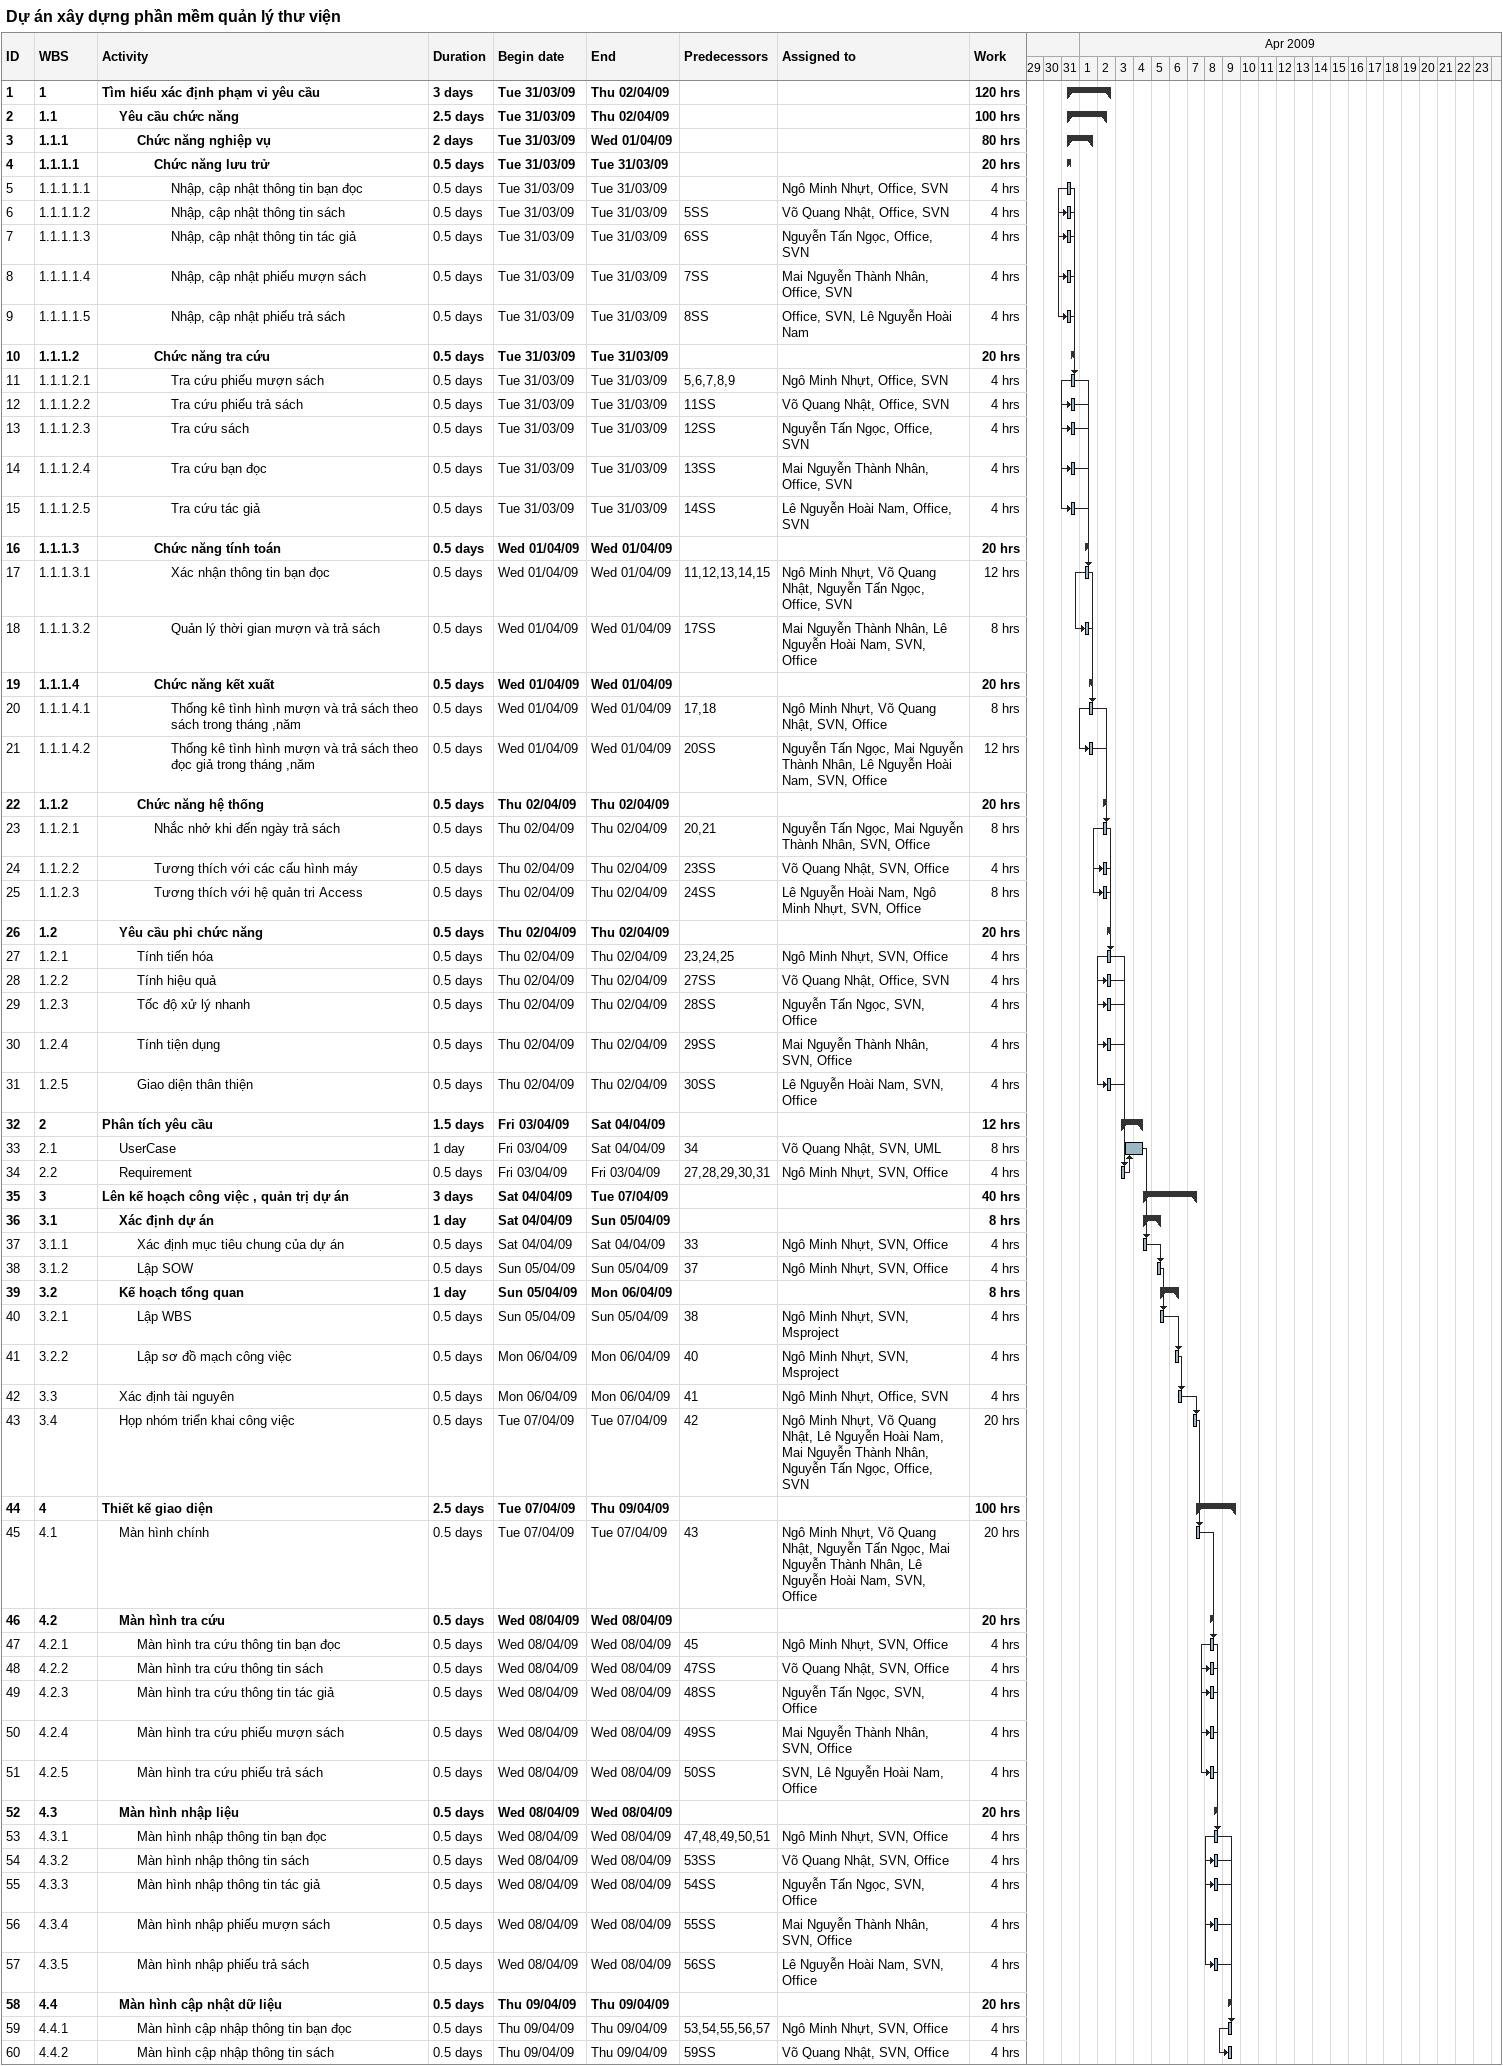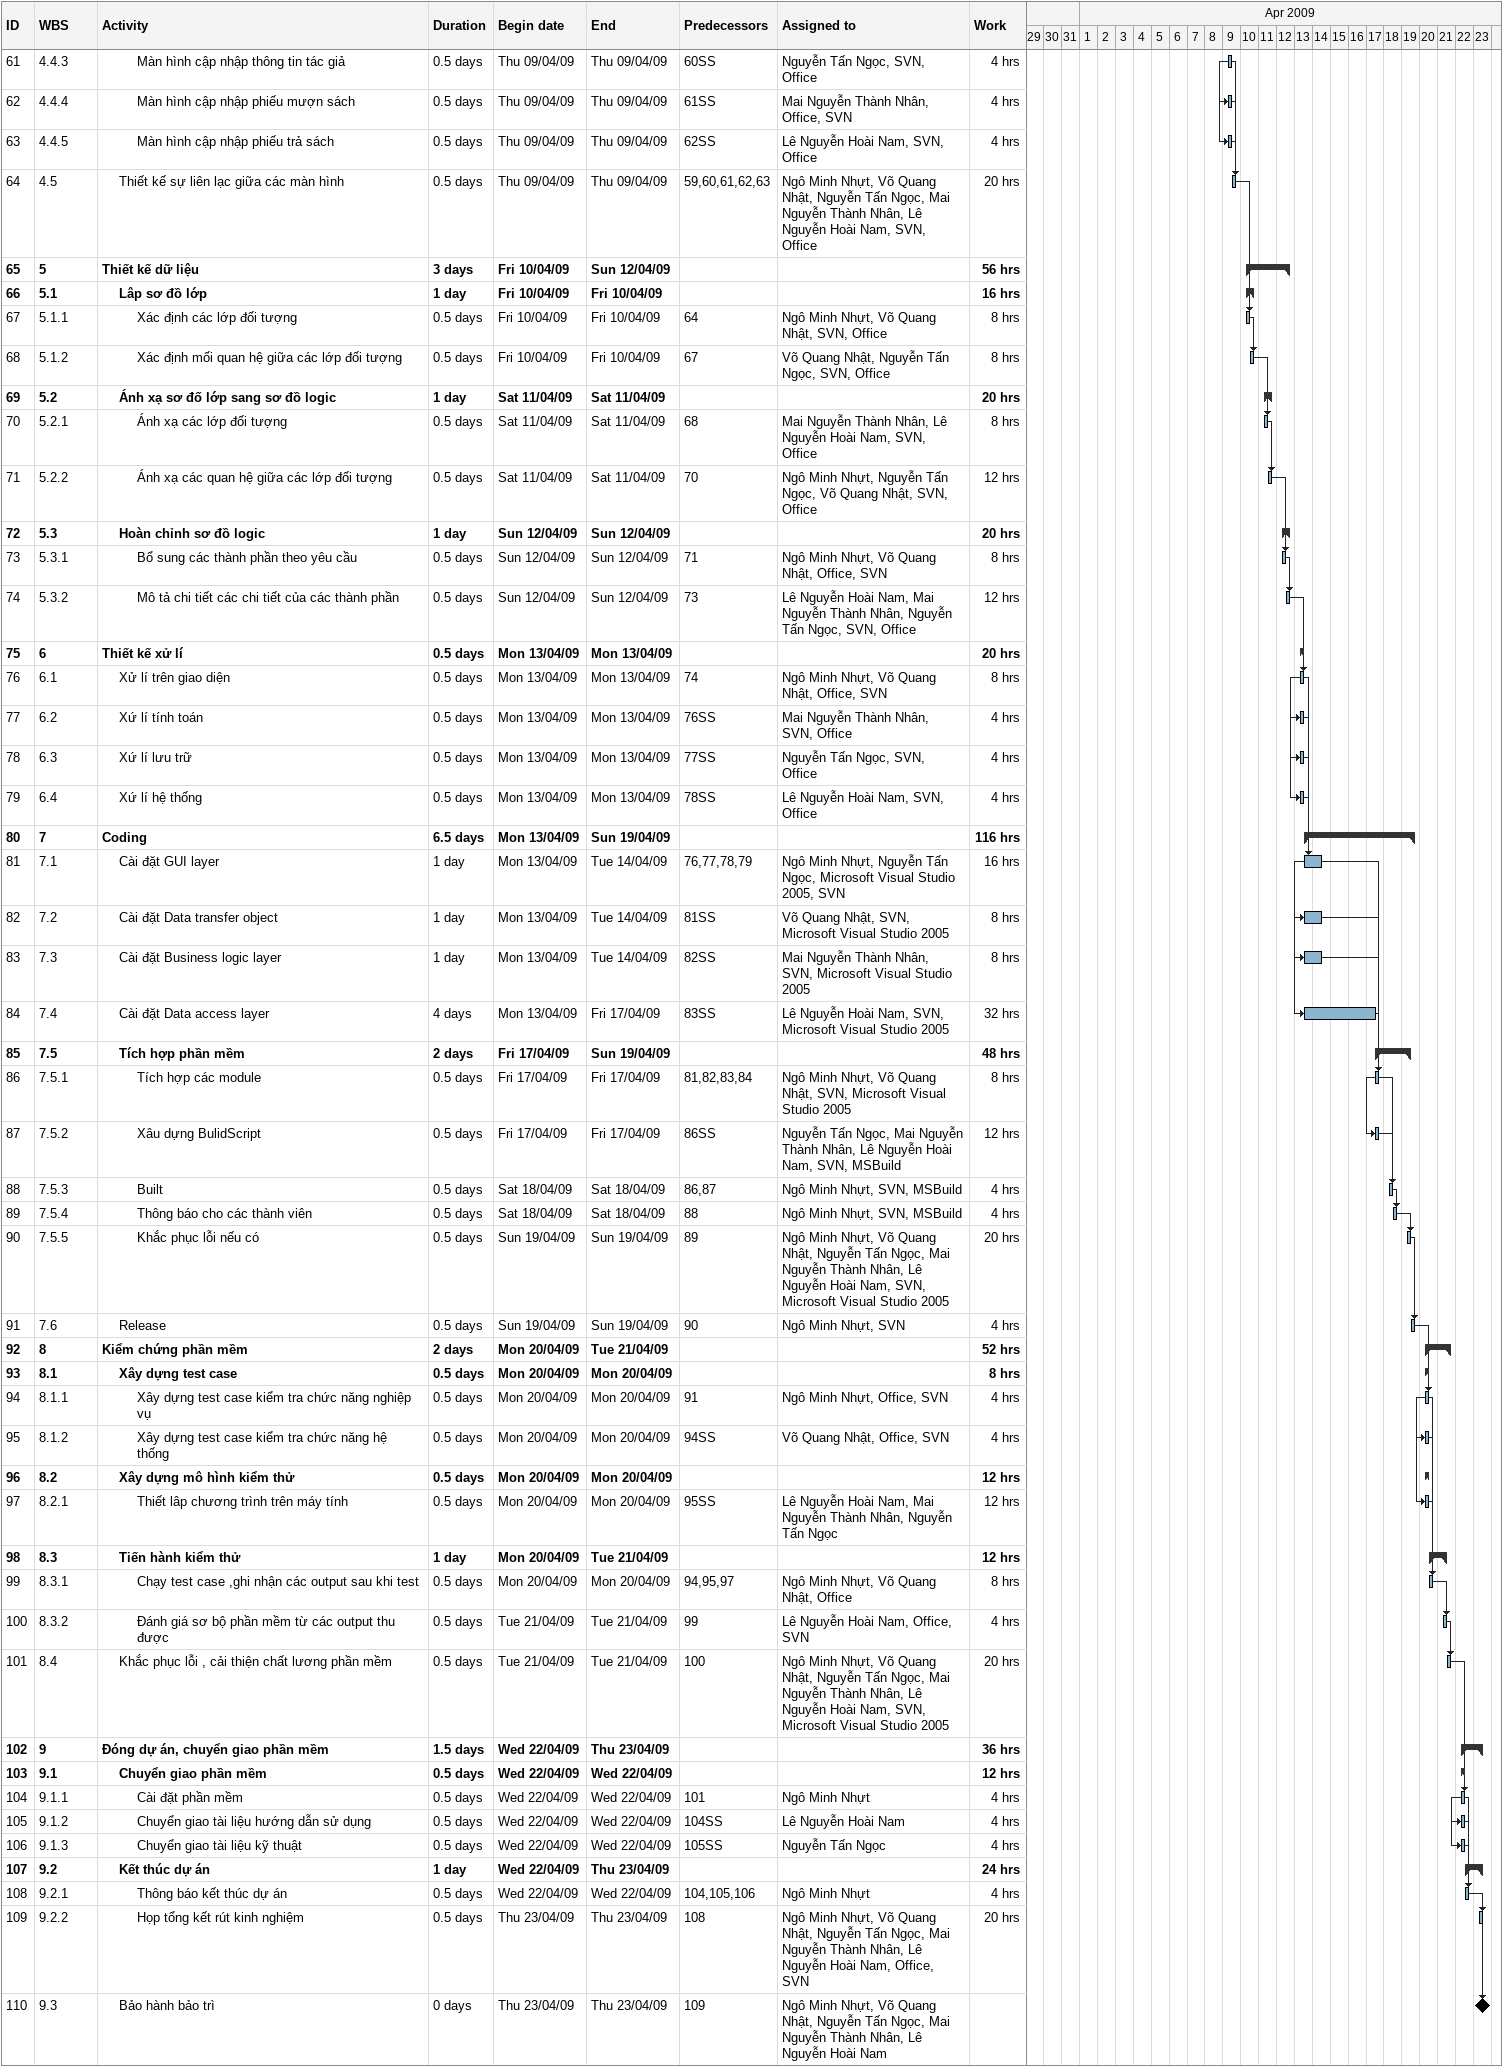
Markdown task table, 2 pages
Dự án xây dựng phần mềm quản lý thư viện

| ID | WBS | Task | Duration | Start | Finish | Predecessors | Resources | Work (h) |
|---|---|---|---|---|---|---|---|---|
| 1 | 1 | **Tìm hiểu xác định phạm vi yêu cầu** | 3d | 2009-03-31 | 2009-04-02 |  |  | 120 |
| 2 | 1.1 | **Yêu cầu chức năng** | 2.5d | 2009-03-31 | 2009-04-02 |  |  | 100 |
| 3 | 1.1.1 | **Chức năng nghiệp vụ** | 2d | 2009-03-31 | 2009-04-01 |  |  | 80 |
| 4 | 1.1.1.1 | **Chức năng lưu trử** | 0.5d | 2009-03-31 | 2009-03-31 |  |  | 20 |
| 5 | 1.1.1.1.1 | Nhập, cập nhật thông tin bạn đọc | 0.5d | 2009-03-31 | 2009-03-31 |  | Ngô Minh Nhựt, Office, SVN | 4 |
| 6 | 1.1.1.1.2 | Nhập, cập nhật thông tin sách | 0.5d | 2009-03-31 | 2009-03-31 | 5SS | Võ Quang Nhật, Office, SVN | 4 |
| 7 | 1.1.1.1.3 | Nhập, cập nhật thông tin tác giả | 0.5d | 2009-03-31 | 2009-03-31 | 6SS | Nguyễn Tấn Ngọc, Office, SVN | 4 |
| 8 | 1.1.1.1.4 | Nhập, cập nhật phiếu mượn sách | 0.5d | 2009-03-31 | 2009-03-31 | 7SS | Mai Nguyễn Thành Nhân, Office, SVN | 4 |
| 9 | 1.1.1.1.5 | Nhập, cập nhật phiếu trả sách | 0.5d | 2009-03-31 | 2009-03-31 | 8SS | Office, SVN, Lê Nguyễn Hoài Nam | 4 |
| 10 | 1.1.1.2 | **Chức năng tra cứu** | 0.5d | 2009-03-31 | 2009-03-31 |  |  | 20 |
| 11 | 1.1.1.2.1 | Tra cứu phiếu mượn sách | 0.5d | 2009-03-31 | 2009-03-31 | 5, 6, 7, 8, 9 | Ngô Minh Nhựt, Office, SVN | 4 |
| 12 | 1.1.1.2.2 | Tra cứu phiếu trả sách | 0.5d | 2009-03-31 | 2009-03-31 | 11SS | Võ Quang Nhật, Office, SVN | 4 |
| 13 | 1.1.1.2.3 | Tra cứu sách | 0.5d | 2009-03-31 | 2009-03-31 | 12SS | Nguyễn Tấn Ngọc, Office, SVN | 4 |
| 14 | 1.1.1.2.4 | Tra cứu bạn đọc | 0.5d | 2009-03-31 | 2009-03-31 | 13SS | Mai Nguyễn Thành Nhân, Office, SVN | 4 |
| 15 | 1.1.1.2.5 | Tra cứu tác giả | 0.5d | 2009-03-31 | 2009-03-31 | 14SS | Lê Nguyễn Hoài Nam, Office, SVN | 4 |
| 16 | 1.1.1.3 | **Chức năng tính toán** | 0.5d | 2009-04-01 | 2009-04-01 |  |  | 20 |
| 17 | 1.1.1.3.1 | Xác nhận thông tin bạn đọc | 0.5d | 2009-04-01 | 2009-04-01 | 11, 12, 13, 14, 15 | Ngô Minh Nhựt, Võ Quang Nhật, Nguyễn Tấn Ngọc, Office, SVN | 12 |
| 18 | 1.1.1.3.2 | Quản lý thời gian mượn và trả sách | 0.5d | 2009-04-01 | 2009-04-01 | 17SS | Mai Nguyễn Thành Nhân, Lê Nguyễn Hoài Nam, SVN, Office | 8 |
| 19 | 1.1.1.4 | **Chức năng kết xuất** | 0.5d | 2009-04-01 | 2009-04-01 |  |  | 20 |
| 20 | 1.1.1.4.1 | Thống kê tình hình mượn và trả sách theo sách trong tháng ,năm | 0.5d | 2009-04-01 | 2009-04-01 | 17, 18 | Ngô Minh Nhựt, Võ Quang Nhật, SVN, Office | 8 |
| 21 | 1.1.1.4.2 | Thống kê tình hình mượn và trả sách theo đọc giả trong tháng ,năm | 0.5d | 2009-04-01 | 2009-04-01 | 20SS | Nguyễn Tấn Ngọc, Mai Nguyễn Thành Nhân, Lê Nguyễn Hoài Nam, SVN, Office | 12 |
| 22 | 1.1.2 | **Chức năng hệ thống** | 0.5d | 2009-04-02 | 2009-04-02 |  |  | 20 |
| 23 | 1.1.2.1 | Nhắc nhở khi đến ngày trả sách | 0.5d | 2009-04-02 | 2009-04-02 | 20, 21 | Nguyễn Tấn Ngọc, Mai Nguyễn Thành Nhân, SVN, Office | 8 |
| 24 | 1.1.2.2 | Tương thích với các cấu hình máy | 0.5d | 2009-04-02 | 2009-04-02 | 23SS | Võ Quang Nhật, SVN, Office | 4 |
| 25 | 1.1.2.3 | Tương thích với hệ quản tri Access | 0.5d | 2009-04-02 | 2009-04-02 | 24SS | Lê Nguyễn Hoài Nam, Ngô Minh Nhựt, SVN, Office | 8 |
| 26 | 1.2 | **Yêu cầu phi chức năng** | 0.5d | 2009-04-02 | 2009-04-02 |  |  | 20 |
| 27 | 1.2.1 | Tính tiến hóa | 0.5d | 2009-04-02 | 2009-04-02 | 23, 24, 25 | Ngô Minh Nhựt, SVN, Office | 4 |
| 28 | 1.2.2 | Tính hiệu quả | 0.5d | 2009-04-02 | 2009-04-02 | 27SS | Võ Quang Nhật, Office, SVN | 4 |
| 29 | 1.2.3 | Tốc độ xử lý nhanh | 0.5d | 2009-04-02 | 2009-04-02 | 28SS | Nguyễn Tấn Ngọc, SVN, Office | 4 |
| 30 | 1.2.4 | Tính tiện dụng | 0.5d | 2009-04-02 | 2009-04-02 | 29SS | Mai Nguyễn Thành Nhân, SVN, Office | 4 |
| 31 | 1.2.5 | Giao diện thân thiện | 0.5d | 2009-04-02 | 2009-04-02 | 30SS | Lê Nguyễn Hoài Nam, SVN, Office | 4 |
| 32 | 2 | **Phân tích yêu cầu** | 1.5d | 2009-04-03 | 2009-04-04 |  |  | 12 |
| 33 | 2.1 | UserCase | 1d | 2009-04-03 | 2009-04-04 | 34 | Võ Quang Nhật, SVN, UML | 8 |
| 34 | 2.2 | Requirement | 0.5d | 2009-04-03 | 2009-04-03 | 27, 28, 29, 30, 31 | Ngô Minh Nhựt, SVN, Office | 4 |
| 35 | 3 | **Lên kế hoạch công việc , quản trị dự án** | 3d | 2009-04-04 | 2009-04-07 |  |  | 40 |
| 36 | 3.1 | **Xác định dự án** | 1d | 2009-04-04 | 2009-04-05 |  |  | 8 |
| 37 | 3.1.1 | Xác định mục tiêu chung của dự án | 0.5d | 2009-04-04 | 2009-04-04 | 33 | Ngô Minh Nhựt, SVN, Office | 4 |
| 38 | 3.1.2 | Lập SOW | 0.5d | 2009-04-05 | 2009-04-05 | 37 | Ngô Minh Nhựt, SVN, Office | 4 |
| 39 | 3.2 | **Kế hoạch tổng quan** | 1d | 2009-04-05 | 2009-04-06 |  |  | 8 |
| 40 | 3.2.1 | Lập WBS | 0.5d | 2009-04-05 | 2009-04-05 | 38 | Ngô Minh Nhựt, SVN, Msproject | 4 |
| 41 | 3.2.2 | Lập sơ đồ mạch công việc | 0.5d | 2009-04-06 | 2009-04-06 | 40 | Ngô Minh Nhựt, SVN, Msproject | 4 |
| 42 | 3.3 | Xác định tài nguyên | 0.5d | 2009-04-06 | 2009-04-06 | 41 | Ngô Minh Nhựt, Office, SVN | 4 |
| 43 | 3.4 | Họp nhóm triển khai công việc | 0.5d | 2009-04-07 | 2009-04-07 | 42 | Ngô Minh Nhựt, Võ Quang Nhật, Lê Nguyễn Hoài Nam, Mai Nguyễn Thành Nhân, Nguyễn Tấn Ngọc, Office, SVN | 20 |
| 44 | 4 | **Thiết kế giao diện** | 2.5d | 2009-04-07 | 2009-04-09 |  |  | 100 |
| 45 | 4.1 | Màn hình chính | 0.5d | 2009-04-07 | 2009-04-07 | 43 | Ngô Minh Nhựt, Võ Quang Nhật, Nguyễn Tấn Ngọc, Mai Nguyễn Thành Nhân, Lê Nguyễn Hoài Nam, SVN, Office | 20 |
| 46 | 4.2 | **Màn hình tra cứu** | 0.5d | 2009-04-08 | 2009-04-08 |  |  | 20 |
| 47 | 4.2.1 | Màn hình tra cứu thông tin bạn đọc | 0.5d | 2009-04-08 | 2009-04-08 | 45 | Ngô Minh Nhựt, SVN, Office | 4 |
| 48 | 4.2.2 | Màn hình tra cứu thông tin sách | 0.5d | 2009-04-08 | 2009-04-08 | 47SS | Võ Quang Nhật, SVN, Office | 4 |
| 49 | 4.2.3 | Màn hình tra cứu thông tin tác giả | 0.5d | 2009-04-08 | 2009-04-08 | 48SS | Nguyễn Tấn Ngọc, SVN, Office | 4 |
| 50 | 4.2.4 | Màn hình tra cứu phiếu mượn sách | 0.5d | 2009-04-08 | 2009-04-08 | 49SS | Mai Nguyễn Thành Nhân, SVN, Office | 4 |
| 51 | 4.2.5 | Màn hình tra cứu phiếu trả sách | 0.5d | 2009-04-08 | 2009-04-08 | 50SS | SVN, Lê Nguyễn Hoài Nam, Office | 4 |
| 52 | 4.3 | **Màn hình nhập liệu** | 0.5d | 2009-04-08 | 2009-04-08 |  |  | 20 |
| 53 | 4.3.1 | Màn hình nhập thông tin bạn đọc | 0.5d | 2009-04-08 | 2009-04-08 | 47, 48, 49, 50, 51 | Ngô Minh Nhựt, SVN, Office | 4 |
| 54 | 4.3.2 | Màn hình nhập thông tin sách | 0.5d | 2009-04-08 | 2009-04-08 | 53SS | Võ Quang Nhật, SVN, Office | 4 |
| 55 | 4.3.3 | Màn hình nhập thông tin tác giả | 0.5d | 2009-04-08 | 2009-04-08 | 54SS | Nguyễn Tấn Ngọc, SVN, Office | 4 |
| 56 | 4.3.4 | Màn hình nhập phiếu mượn sách | 0.5d | 2009-04-08 | 2009-04-08 | 55SS | Mai Nguyễn Thành Nhân, SVN, Office | 4 |
| 57 | 4.3.5 | Màn hình nhập phiếu trả sách | 0.5d | 2009-04-08 | 2009-04-08 | 56SS | Lê Nguyễn Hoài Nam, SVN, Office | 4 |
| 58 | 4.4 | **Màn hình cập nhật dữ liệu** | 0.5d | 2009-04-09 | 2009-04-09 |  |  | 20 |
| 59 | 4.4.1 | Màn hình cập nhập thông tin bạn đọc | 0.5d | 2009-04-09 | 2009-04-09 | 53, 54, 55, 56, 57 | Ngô Minh Nhựt, SVN, Office | 4 |
| 60 | 4.4.2 | Màn hình cập nhập thông tin sách | 0.5d | 2009-04-09 | 2009-04-09 | 59SS | Võ Quang Nhật, SVN, Office | 4 |
| 61 | 4.4.3 | Màn hình cập nhập thông tin tác giả | 0.5d | 2009-04-09 | 2009-04-09 | 60SS | Nguyễn Tấn Ngọc, SVN, Office | 4 |
| 62 | 4.4.4 | Màn hình cập nhập phiếu mượn sách | 0.5d | 2009-04-09 | 2009-04-09 | 61SS | Mai Nguyễn Thành Nhân, Office, SVN | 4 |
| 63 | 4.4.5 | Màn hình cập nhập phiếu trả sách | 0.5d | 2009-04-09 | 2009-04-09 | 62SS | Lê Nguyễn Hoài Nam, SVN, Office | 4 |
| 64 | 4.5 | Thiết kế sự liên lạc giữa các màn hình | 0.5d | 2009-04-09 | 2009-04-09 | 59, 60, 61, 62, 63 | Ngô Minh Nhựt, Võ Quang Nhật, Nguyễn Tấn Ngọc, Mai Nguyễn Thành Nhân, Lê Nguyễn Hoài Nam, SVN, Office | 20 |
| 65 | 5 | **Thiết kế dữ liệu** | 3d | 2009-04-10 | 2009-04-12 |  |  | 56 |
| 66 | 5.1 | **Lâp sơ đồ lớp** | 1d | 2009-04-10 | 2009-04-10 |  |  | 16 |
| 67 | 5.1.1 | Xác định các lớp đối tượng | 0.5d | 2009-04-10 | 2009-04-10 | 64 | Ngô Minh Nhựt, Võ Quang Nhật, SVN, Office | 8 |
| 68 | 5.1.2 | Xác định mối quan hệ giữa các lớp đối tượng | 0.5d | 2009-04-10 | 2009-04-10 | 67 | Võ Quang Nhật, Nguyễn Tấn Ngọc, SVN, Office | 8 |
| 69 | 5.2 | **Ánh xạ sơ đố lớp sang sơ đồ logic** | 1d | 2009-04-11 | 2009-04-11 |  |  | 20 |
| 70 | 5.2.1 | Ánh xạ các lớp đối tượng | 0.5d | 2009-04-11 | 2009-04-11 | 68 | Mai Nguyễn Thành Nhân, Lê Nguyễn Hoài Nam, SVN, Office | 8 |
| 71 | 5.2.2 | Ánh xạ các quan hệ giữa các lớp đối tượng | 0.5d | 2009-04-11 | 2009-04-11 | 70 | Ngô Minh Nhựt, Nguyễn Tấn Ngọc, Võ Quang Nhật, SVN, Office | 12 |
| 72 | 5.3 | **Hoàn chỉnh sơ đồ logic** | 1d | 2009-04-12 | 2009-04-12 |  |  | 20 |
| 73 | 5.3.1 | Bổ sung các thành phần theo yêu cầu | 0.5d | 2009-04-12 | 2009-04-12 | 71 | Ngô Minh Nhựt, Võ Quang Nhật, Office, SVN | 8 |
| 74 | 5.3.2 | Mô tả chi tiết các chi tiết của các thành phần | 0.5d | 2009-04-12 | 2009-04-12 | 73 | Lê Nguyễn Hoài Nam, Mai Nguyễn Thành Nhân, Nguyễn Tấn Ngọc, SVN, Office | 12 |
| 75 | 6 | **Thiết kế xử lí** | 0.5d | 2009-04-13 | 2009-04-13 |  |  | 20 |
| 76 | 6.1 | Xử lí trên giao diện | 0.5d | 2009-04-13 | 2009-04-13 | 74 | Ngô Minh Nhựt, Võ Quang Nhật, Office, SVN | 8 |
| 77 | 6.2 | Xứ lí tính toán | 0.5d | 2009-04-13 | 2009-04-13 | 76SS | Mai Nguyễn Thành Nhân, SVN, Office | 4 |
| 78 | 6.3 | Xứ lí lưu trữ | 0.5d | 2009-04-13 | 2009-04-13 | 77SS | Nguyễn Tấn Ngọc, SVN, Office | 4 |
| 79 | 6.4 | Xứ lí hệ thống | 0.5d | 2009-04-13 | 2009-04-13 | 78SS | Lê Nguyễn Hoài Nam, SVN, Office | 4 |
| 80 | 7 | **Coding** | 6.5d | 2009-04-13 | 2009-04-19 |  |  | 116 |
| 81 | 7.1 | Cài đặt GUI layer | 1d | 2009-04-13 | 2009-04-14 | 76, 77, 78, 79 | Ngô Minh Nhựt, Nguyễn Tấn Ngọc, Microsoft Visual Studio 2005, SVN | 16 |
| 82 | 7.2 | Cài đặt Data transfer object | 1d | 2009-04-13 | 2009-04-14 | 81SS | Võ Quang Nhật, SVN, Microsoft Visual Studio 2005 | 8 |
| 83 | 7.3 | Cài đặt Business logic layer | 1d | 2009-04-13 | 2009-04-14 | 82SS | Mai Nguyễn Thành Nhân, SVN, Microsoft Visual Studio 2005 | 8 |
| 84 | 7.4 | Cài đặt Data access layer | 4d | 2009-04-13 | 2009-04-17 | 83SS | Lê Nguyễn Hoài Nam, SVN, Microsoft Visual Studio 2005 | 32 |
| 85 | 7.5 | **Tích hợp phần mềm** | 2d | 2009-04-17 | 2009-04-19 |  |  | 48 |
| 86 | 7.5.1 | Tích hợp các module | 0.5d | 2009-04-17 | 2009-04-17 | 81, 82, 83, 84 | Ngô Minh Nhựt, Võ Quang Nhật, SVN, Microsoft Visual Studio 2005 | 8 |
| 87 | 7.5.2 | Xâu dựng BulidScript | 0.5d | 2009-04-17 | 2009-04-17 | 86SS | Nguyễn Tấn Ngọc, Mai Nguyễn Thành Nhân, Lê Nguyễn Hoài Nam, SVN, MSBuild | 12 |
| 88 | 7.5.3 | Built | 0.5d | 2009-04-18 | 2009-04-18 | 86, 87 | Ngô Minh Nhựt, SVN, MSBuild | 4 |
| 89 | 7.5.4 | Thông báo cho các thành viên | 0.5d | 2009-04-18 | 2009-04-18 | 88 | Ngô Minh Nhựt, SVN, MSBuild | 4 |
| 90 | 7.5.5 | Khắc phục lỗi nếu có | 0.5d | 2009-04-19 | 2009-04-19 | 89 | Ngô Minh Nhựt, Võ Quang Nhật, Nguyễn Tấn Ngọc, Mai Nguyễn Thành Nhân, Lê Nguyễn Hoài Nam, SVN, Microsoft Visual Studio 2005 | 20 |
| 91 | 7.6 | Release | 0.5d | 2009-04-19 | 2009-04-19 | 90 | Ngô Minh Nhựt, SVN | 4 |
| 92 | 8 | **Kiểm chứng phần mềm** | 2d | 2009-04-20 | 2009-04-21 |  |  | 52 |
| 93 | 8.1 | **Xây dựng test case** | 0.5d | 2009-04-20 | 2009-04-20 |  |  | 8 |
| 94 | 8.1.1 | Xây dựng test case kiểm tra chức năng nghiệp vụ | 0.5d | 2009-04-20 | 2009-04-20 | 91 | Ngô Minh Nhựt, Office, SVN | 4 |
| 95 | 8.1.2 | Xây dựng test case kiểm tra chức năng hệ thống | 0.5d | 2009-04-20 | 2009-04-20 | 94SS | Võ Quang Nhật, Office, SVN | 4 |
| 96 | 8.2 | **Xây dựng mô hình kiểm thử** | 0.5d | 2009-04-20 | 2009-04-20 |  |  | 12 |
| 97 | 8.2.1 | Thiết lâp chương trình trên máy tính | 0.5d | 2009-04-20 | 2009-04-20 | 95SS | Lê Nguyễn Hoài Nam, Mai Nguyễn Thành Nhân, Nguyễn Tấn Ngọc | 12 |
| 98 | 8.3 | **Tiến hành kiểm thử** | 1d | 2009-04-20 | 2009-04-21 |  |  | 12 |
| 99 | 8.3.1 | Chạy test case ,ghi nhận các output sau khi test | 0.5d | 2009-04-20 | 2009-04-20 | 94, 95, 97 | Ngô Minh Nhựt, Võ Quang Nhật, Office | 8 |
| 100 | 8.3.2 | Đánh giá sơ bộ phần mềm từ các output thu được | 0.5d | 2009-04-21 | 2009-04-21 | 99 | Lê Nguyễn Hoài Nam, Office, SVN | 4 |
| 101 | 8.4 | Khắc phục lỗi , cải thiện chất lương phần mềm | 0.5d | 2009-04-21 | 2009-04-21 | 100 | Ngô Minh Nhựt, Võ Quang Nhật, Nguyễn Tấn Ngọc, Mai Nguyễn Thành Nhân, Lê Nguyễn Hoài Nam, SVN, Microsoft Visual Studio 2005 | 20 |
| 102 | 9 | **Đóng dự án, chuyển giao phần mềm** | 1.5d | 2009-04-22 | 2009-04-23 |  |  | 36 |
| 103 | 9.1 | **Chuyển giao phần mềm** | 0.5d | 2009-04-22 | 2009-04-22 |  |  | 12 |
| 104 | 9.1.1 | Cài đặt phần mềm | 0.5d | 2009-04-22 | 2009-04-22 | 101 | Ngô Minh Nhựt | 4 |
| 105 | 9.1.2 | Chuyển giao tài liệu hướng dẫn sử dụng | 0.5d | 2009-04-22 | 2009-04-22 | 104SS | Lê Nguyễn Hoài Nam | 4 |
| 106 | 9.1.3 | Chuyển giao tài liệu kỹ thuật | 0.5d | 2009-04-22 | 2009-04-22 | 105SS | Nguyễn Tấn Ngọc | 4 |
| 107 | 9.2 | **Kết thúc dự án** | 1d | 2009-04-22 | 2009-04-23 |  |  | 24 |
| 108 | 9.2.1 | Thông báo kết thúc dự án | 0.5d | 2009-04-22 | 2009-04-22 | 104, 105, 106 | Ngô Minh Nhựt | 4 |
| 109 | 9.2.2 | Họp tổng kết rút kinh nghiệm | 0.5d | 2009-04-23 | 2009-04-23 | 108 | Ngô Minh Nhựt, Võ Quang Nhật, Nguyễn Tấn Ngọc, Mai Nguyễn Thành Nhân, Lê Nguyễn Hoài Nam, Office, SVN | 20 |
| 110 | 9.3 | Bảo hành bảo trì | 0d | 2009-04-23 | 2009-04-23 | 109 | Ngô Minh Nhựt, Võ Quang Nhật, Nguyễn Tấn Ngọc, Mai Nguyễn Thành Nhân, Lê Nguyễn Hoài Nam |  |
